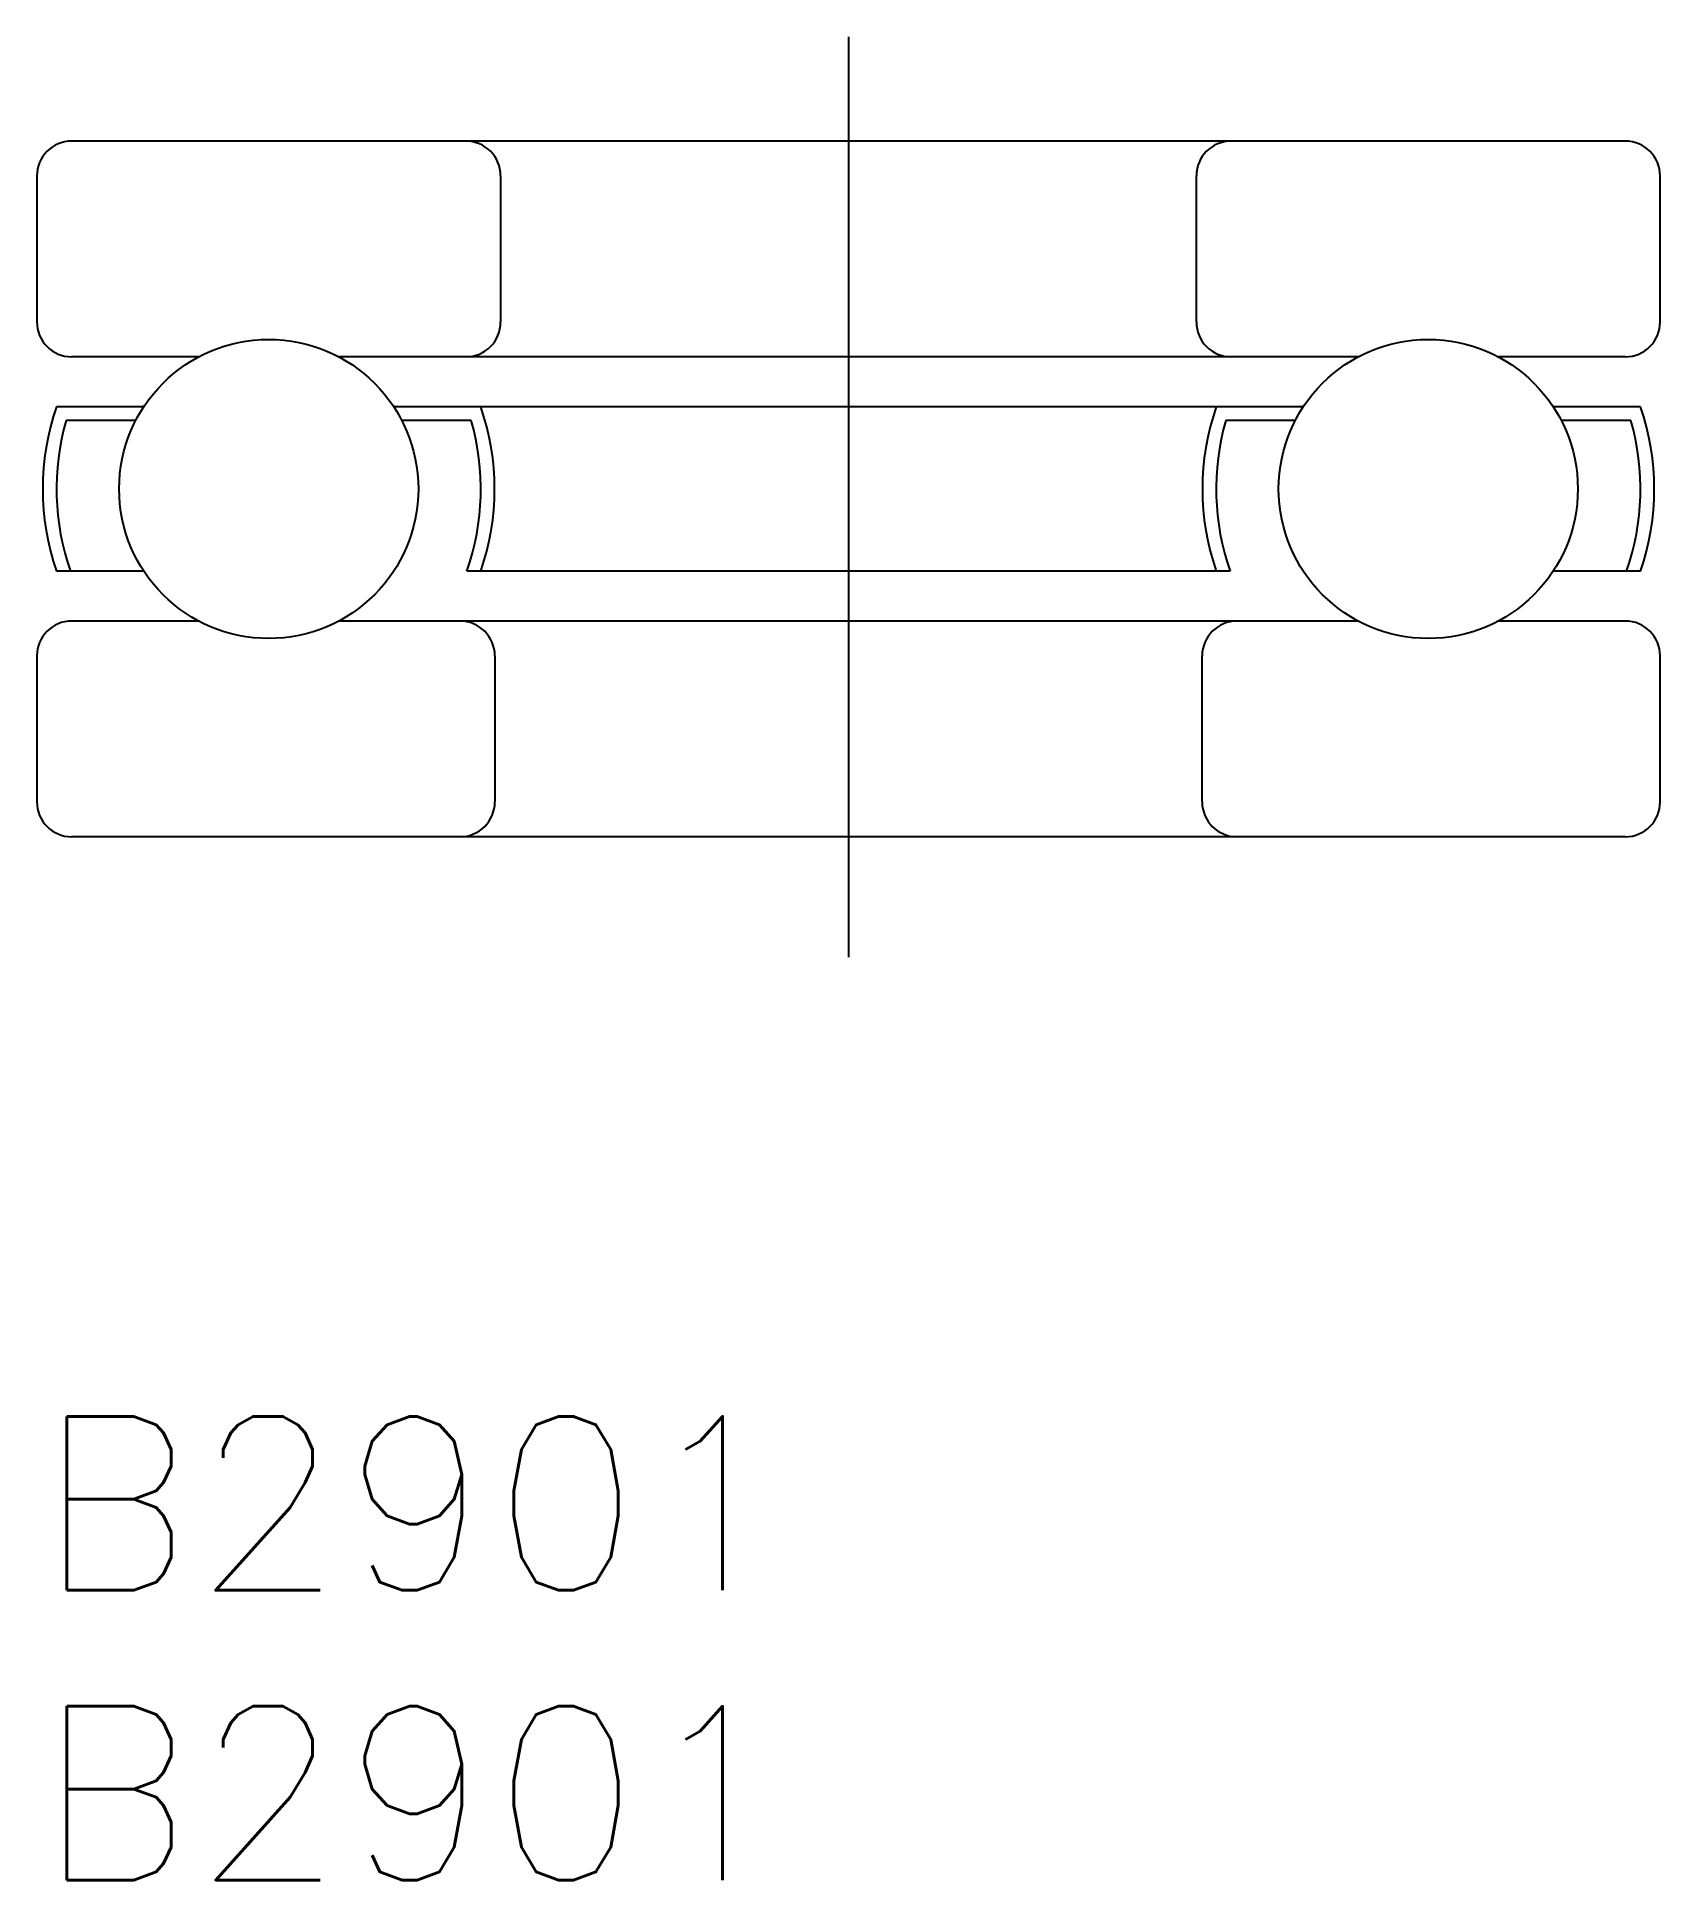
# Model space of a CAD drawing. Extents: x 0 to 28, y -8 to 23.8.
import ezdxf

# ---------------------------------------------------------------- set-up
doc = ezdxf.new("R2010")
doc.units = 0
doc.header["$LTSCALE"] = 0.5
doc.linetypes.add('CENTER', pattern=[50.8, 31.75, -6.35, 6.35, -6.35])
for name, color, linetype in [('MSM_CENTER', 1, 'CENTER'), ('MSM_CONTINUOUS', 7, 'CONTINUOUS'), ('MSM_PART_NUMBER', 7, 'CONTINUOUS')]:
    doc.layers.add(name, color=color, linetype=linetype)
doc.styles.get("Standard").update_dxf_attribs({"font": 'txt.shx', "height": 3, "bigfont": 'bigfont.shx'})

msp = doc.modelspace()

# ---------------------------------------------------------------- linework, layer by layer
at = {"layer": 'MSM_CENTER'}
msp.add_line((14, 23.799), (14, 7.452), dxfattribs=at)
at = {"layer": 'MSM_CONTINUOUS'}
for p, q in [((27.4, 22), (0.6, 22)), ((0, 21.4), (0, 18.88)), ((8, 21.4), (8, 18.88)), ((20, 18.88), (20, 21.4)), ((28, 18.88), (28, 21.4)), ((2.793, 18.28), (0.6, 18.28)), ((22.793, 18.28), (5.207, 18.28)), ((27.4, 18.28), (25.207, 18.28)), ((1.845, 17.419), (0.34, 17.419)), ((1.705, 17.179), (0.504, 17.179)), ((21.845, 17.419), (6.155, 17.419)), ((7.492, 17.179), (6.295, 17.179)), ((21.705, 17.179), (20.508, 17.179)), ((27.66, 17.419), (26.155, 17.419)), ((27.496, 17.179), (26.295, 17.179)), ((1.845, 14.581), (0.34, 14.581)), ((20.584, 14.581), (7.416, 14.581)), ((27.66, 14.581), (26.155, 14.581)), ((2.793, 13.72), (0.6, 13.72)), ((22.793, 13.72), (5.207, 13.72)), ((27.4, 13.72), (25.207, 13.72)), ((0, 13.12), (0, 10.6)), ((7.9, 13.12), (7.9, 10.6)), ((20.1, 10.6), (20.1, 13.12)), ((28, 10.6), (28, 13.12)), ((27.4, 10), (0.6, 10))]:
    msp.add_line(p, q, dxfattribs=at)
for centre in [(4, 16), (24, 16)]:
    msp.add_circle(centre, 2.58, dxfattribs=at)
for centre, radius, start, end in [((0.6, 21.4), 0.6, 90, 180), ((7.4, 21.4), 0.6, 0, 90), ((20.6, 21.4), 0.6, 90, 180), ((27.4, 21.4), 0.6, 360, 90), ((0.6, 18.88), 0.6, 180, 270), ((7.4, 18.88), 0.6, 270, 0), ((20.6, 18.88), 0.6, 180, 270), ((27.4, 18.88), 0.6, 270, 0), ((4.415, 16), 4.315, 160.8005, 199.1995), ((4.616, 15.999), 4.278, 163.9849, 199.3575), ((3.381, 15.999), 4.278, 340.6425, 16.0151), ((3.581, 16), 4.315, 340.8005, 19.1995), ((24.419, 16), 4.315, 160.8005, 199.1995), ((24.619, 15.999), 4.278, 163.9849, 199.3575), ((23.384, 15.999), 4.278, 340.6425, 16.0151), ((23.585, 16), 4.315, 340.8005, 19.1995), ((0.6, 13.12), 0.6, 90, 180), ((7.3, 13.12), 0.6, 360, 90), ((20.7, 13.12), 0.6, 90, 180), ((27.4, 13.12), 0.6, 360, 90), ((0.6, 10.6), 0.6, 180, 270), ((7.3, 10.6), 0.6, 270, 0), ((20.7, 10.6), 0.6, 180, 270), ((27.4, 10.6), 0.6, 270, 360)]:
    msp.add_arc(centre, radius, start, end, dxfattribs=at)

# ---------------------------------------------------------------- texts
at = {"layer": 'MSM_PART_NUMBER'}
for p in [(0, -3), (0, -8)]:
    msp.add_text('B2901', height=3, dxfattribs=at).set_placement(p)

doc.saveas('drawing.dxf')
